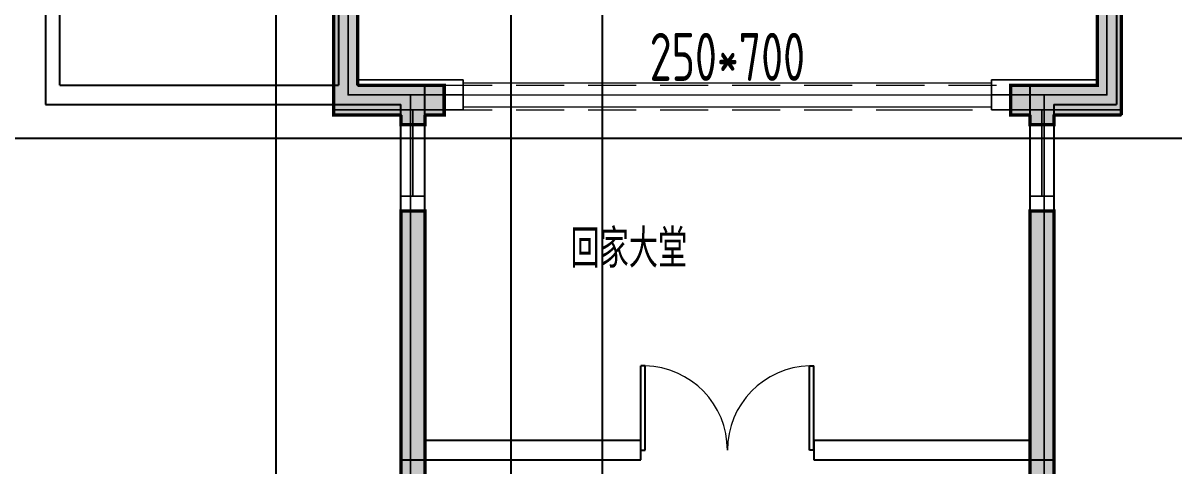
# Model space of a CAD drawing. Extents: x 369444 to 684549, y -549309 to 575337.
# Drawn here: x 492840 to 504824, y 386742 to 391354 of the extents above; entities that cross this region are included whole.
import ezdxf

# ---------------------------------------------------------------- set-up
doc = ezdxf.new("R2010")
doc.units = 0
doc.header["$LTSCALE"] = 1000
doc.header["$MEASUREMENT"] = 0
doc.linetypes.add('DASHED', pattern=[0.75, 0.5, -0.25])
for name, color, linetype, lineweight, true_color in [('-1-0-1', 7, 'Continuous', 0, 0xc0c0c0), ('-1-1-2', 7, 'Continuous', 0, 0xc0c0c0), ('-2-0-1', 1, 'Continuous', 0, 0xff0000), ('-2-1-2', 9, 'Continuous', 0, 0x808080), ('1-6-1', 7, 'Continuous', 0, 0x55ff55), ('1-6-2', 7, 'Continuous', 0, 0x55ff55), ('12-6-1', 4, 'Continuous', 0, 0x00ffff), ('12-6-2', 4, 'Continuous', 0, 0x00ffff), ('12-6-5', 4, 'Continuous', 0, 0x00ffff), ('21-0-1', 7, 'Continuous', 0, 0xb4dfff), ('21-0-2', 7, 'Continuous', 0, 0xb4dfff)]:
    doc.layers.add(name, color=color, linetype=linetype, lineweight=lineweight, true_color=true_color)
for name, color, linetype in [('BEAM_CON', 4, 'Continuous'), ('BEAM_SE', 144, 'DASHED'), ('DIM', 3, 'Continuous'), ('DOTE', 1, 'Continuous'), ('WALL', 9, 'Continuous'), ('WINDOW', 4, 'Continuous'), ('作业图', 7, 'Continuous'), ('房间名称', 72, 'Continuous'), ('砼墙', 151, 'Continuous')]:
    doc.layers.add(name, color=color, linetype=linetype)
doc.layers.add('S_ConcWall', color=3, linetype='Continuous', lineweight=35)
doc.styles.add('HNSJY', font='hnsjy-07.shx', dxfattribs={"width": 0.8, "bigfont": 'hnsjy-hz.shx'})
doc.styles.add('yjkcad', font='yjkeng.shx', dxfattribs={"width": 0.7, "height": 250, "bigfont": 'yjkchn.shx'})

# ---------------------------------------------------------------- blocks, each defined once
blk = doc.blocks.new('nihao23fdf')
at = {"layer": '砼墙'}
h = blk.add_hatch(color=0, dxfattribs=at)
h.dxf.hatch_style = 1
h.paths.add_polyline_path([(-17550, -6200), (-17550, -5950), (-17950, -5950), (-17950, -2850), (-17550, -2850), (-17550, -2600), (-18250, -2600), (-18250, -6000), (-18250, -6200), (-18050, -6200)])
h.paths.add_polyline_path([(-17950, -8300), (-18250, -8300), (-18250, -13650), (-17400, -13650), (-17400, -13400), (-17950, -13400)])
h.paths.add_polyline_path([(-14075, -9250), (-13825, -9250), (-13825, -7250), (-14075, -7250)])
h.paths.add_polyline_path([(-13800, -10450), (-14100, -10450), (-14100, -13400), (-14700, -13400), (-14700, -13650), (-14049, -13650), (-13249, -13650), (-13249, -13400), (-13800, -13400)])
h.paths.add_polyline_path([(-15250, -2600), (-15750, -2600), (-15750, -2850), (-15300, -2850), (-15300, -4400), (-15050, -4400), (-15050, -2850), (-14900, -2850), (-14900, -2600)])
h.paths.add_polyline_path([(-13450, -2850), (-13450, -5950), (-14050, -5950), (-14050, -6200), (-13200, -6200), (-13200, -2850), (-12801, -2850), (-12801, -2600), (-13250, -2600), (-14000, -2600), (-14000, -2850)])
h.paths.add_polyline_path([(-10400, -2600), (-11001, -2600), (-11001, -2850), (-10425, -2850), (-10425, -4650), (-10175, -4650), (-10175, -2850), (-9800, -2850), (-9800, -2600)])
h.paths.add_polyline_path([(-8300, -2600), (-8300, 0), (0, 0), (0, -2600), (-600, -2600), (-600, -2800), (0, -2800), (0, -2850), (0, -4700), (250, -4700), (250, -2850), (900, -2850), (900, -2600), (250, -2600), (250, 250), (-8550, 250), (-8550, -2600), (-8600, -2600), (-8600, -2800), (-8600, -2850), (-7950, -2850), (-7950, -4500), (-7700, -4500), (-7700, -2600)])
h.paths.add_polyline_path([(2725, -2850), (3300, -2850), (3300, -2600), (2701, -2600), (2100, -2600), (2100, -2850), (2475, -2850), (2475, -4650), (2725, -4650)])
h.paths.add_polyline_path([(5500, -2850), (5500, -6200), (6350, -6200), (6350, -5950), (5750, -5950), (5750, -2850), (6300, -2850), (6300, -2600), (5550, -2600), (5100, -2600), (5100, -2850)])
h.paths.add_polyline_path([(7551, -2600), (7200, -2600), (7200, -2850), (7350, -2850), (7350, -4400), (7600, -4400), (7600, -2850), (8050, -2850), (8050, -2600)])
h.paths.add_polyline_path([(10250, -2850), (10250, -5950), (9850, -5950), (9850, -6200), (10350, -6200), (10550, -6200), (10550, -6000), (10550, -2600), (9850, -2600), (9850, -2850)])
h.paths.add_polyline_path([(10550, -8300), (10250, -8300), (10250, -13400), (9700, -13400), (9700, -13650), (10550, -13650)])
h.paths.add_polyline_path([(6100, -13400), (5550, -13400), (5550, -13650), (6350, -13650), (7000, -13650), (7000, -13400), (6400, -13400), (6400, -10450), (6100, -10450)])
h.paths.add_polyline_path([(6125, -9250), (6375, -9250), (6375, -7250), (6125, -7250)])
h.paths.add_polyline_path([(-450, -14650), (-450, -13650), (150, -13650), (150, -13400), (-450, -13400), (-450, -10210), (-700, -10210), (-700, -14250), (-950, -14250), (-950, -14650)])
h.paths.add_polyline_path([(250, -9210), (250, -6200), (800, -6200), (800, -5950), (0, -5950), (0, -6000), (0, -6200), (0, -8900), (-450, -8900), (-900, -8900), (-900, -9210), (-700, -9210), (-700, -9310), (-450, -9310), (-450, -9210)])
h.paths.add_polyline_path([(-7250, -9210), (-7250, -9310), (-7000, -9310), (-7000, -9210), (-6800, -9210), (-6800, -8900), (-7250, -8900), (-7700, -8900), (-7700, -6200), (-7700, -6000), (-7700, -5950), (-8500, -5950), (-8500, -6200), (-7950, -6200), (-7950, -9210)])
h.paths.add_polyline_path([(-7250, -13400), (-7850, -13400), (-7850, -13650), (-7250, -13650), (-7250, -14650), (-6750, -14650), (-6750, -14250), (-7000, -14250), (-7000, -10209), (-7250, -10209)])
at = {"layer": '砼墙', "color": 0, "lineweight": 35, "ltscale": 1}
for points in [[(-7700, -6200), (-7700, -8900), (-7250, -8900), (-6800, -8900), (-6800, -9210), (-7000, -9210), (-7000, -9310), (-7250, -9310), (-7250, -9210), (-7950, -9210), (-7950, -6200), (-8500, -6200), (-8500, -5950), (-7700, -5950), (-7700, -6000)], [(250, -6200), (800, -6200), (800, -5950), (0, -5950), (0, -6000), (0, -6200), (0, -8900), (-450, -8900), (-900, -8900), (-900, -9210), (-700, -9210), (-700, -9310), (-450, -9310), (-450, -9210), (250, -9210)], [(-6750, -14650), (-7250, -14650), (-7250, -13650), (-7850, -13650), (-7850, -13400), (-7250, -13400), (-7250, -10209), (-7000, -10209), (-7000, -14250), (-7000, -14250), (-6750, -14250)], [(150, -13650), (150, -13400), (-450, -13400), (-450, -10210), (-700, -10210), (-700, -14250), (-700, -14250), (-950, -14250), (-950, -14650), (-450, -14650), (-450, -13650)]]:
    blk.add_lwpolyline(points, close=True, dxfattribs=at)
blk = doc.blocks.new('$DorLib2D$00000002')
for p, q in [((-0.5, 0), (-0.5, 0.4875)), ((-0.475, 0.4875), (-0.5, 0.4875)), ((-0.475, 0), (-0.475, 0.4875)), ((0.475, 0), (0.475, 0.4875)), ((0.475, 0.4875), (0.5, 0.4875)), ((0.5, 0), (0.5, 0.4875)), ((-0.5, 0), (-0.475, 0)), ((0.5, 0), (0.475, 0))]:
    blk.add_line(p, q)
at = {"lineweight": 13}
for centre, start, end in [((-0.4875, 0), 0, 88.53072), ((0.4875, 0), 91.46928, 180)]:
    blk.add_arc(centre, 0.4875, start, end, dxfattribs=at)
blk = doc.blocks.new('A$C344F088D')
at = {"layer": 'BEAM_CON', "color": 0, "lineweight": 18, "ltscale": 1}
for p, q in [((-2250, -7409), (-2250, -6410)), ((4550, -7410), (4550, -6410))]:
    blk.add_line(p, q, dxfattribs=at)
at = {"layer": 'BEAM_SE', "color": 0, "lineweight": 18, "ltscale": 1}
for p, q in [((-1800, -6100), (4100, -6100)), ((-2000, -7409), (-2000, -6410)), ((-1800, -6355), (3200, -6355)), ((3200, -6355), (4100, -6355)), ((4300, -7411), (4300, -6411))]:
    blk.add_line(p, q, dxfattribs=at)
at = {"layer": 'DIM', "color": 0, "const_width": 35}
for points in [[(-2000, -6410), (-2000, -6510), (-2250, -6510), (-2250, -6410)], [(4300, -6410), (4300, -6510), (4550, -6510), (4550, -6410)]]:
    blk.add_lwpolyline(points, dxfattribs=at)
at = {"layer": 'S_ConcWall', "color": 0, "lineweight": 35, "ltscale": 1, "const_width": 35}
for points in [[(-2700, -6100), (-2700, -3400), (-2700, -3200), (-2700, -3150), (-3500, -3150), (-3500, -3400), (-2950, -3400), (-2950, -6410), (-2250, -6410)], [(5250, -6410), (5250, -3400), (5800, -3400), (5800, -3150), (5000, -3150), (5000, -3200), (5000, -3400), (5000, -6100), (4550, -6100), (4100, -6100), (4100, -6410), (4300, -6410)], [(-2000, -6410), (-1800, -6410), (-1800, -6100), (-2250, -6100), (-2700, -6100)], [(4550, -6410), (5250, -6410)]]:
    blk.add_lwpolyline(points, dxfattribs=at)
for points in [[(-1750, -11350), (-1751, -11850), (-2251, -11850), (-2251, -10850), (-2851, -10850), (-2850, -10600), (-2251, -10600), (-2250, -7409), (-2000, -7409), (-2000, -11350), (-2000, -11350)], [(4549, -10850), (5150, -10850), (5150, -10600), (4550, -10600), (4550, -7410), (4300, -7410), (4300, -11350), (4300, -11350), (4050, -11350), (4050, -11850), (4549, -11850)]]:
    blk.add_lwpolyline(points, close=True, dxfattribs=at)

msp = doc.modelspace()

# ---------------------------------------------------------------- linework, layer by layer
at = {"layer": '-1-0-1', "color": 0}
for p in [(496224.3, 390606.9, -3600), (496874.3, 390606.9, -3600), (497424.3, 390606.9, -3600), (502924.3, 390606.9, -3600), (503474.3, 390606.9, -3600), (504124.3, 390606.9, -3600)]:
    msp.add_point(p, dxfattribs=at)
at = {"layer": '-1-1-2', "color": 0}
for p, q in [((496224.3, 390606.9, -3600), (496224.3, 390606.9)), ((496874.3, 390606.9, -3600), (496874.3, 390606.9)), ((497424.3, 390606.9, -3600), (497424.3, 390606.9)), ((502924.3, 390606.9, -3600), (502924.3, 390606.9)), ((503474.3, 390606.9, -3600), (503474.3, 390606.9)), ((504124.3, 390606.9, -3600), (504124.3, 390606.9))]:
    msp.add_line(p, q, dxfattribs=at)
at = {"layer": '-2-0-1', "color": 0}
for p, q in [((496224.3, 390606.9, -3600), (496224.3, 392106.9, -3600)), ((504124.3, 390606.9, -3600), (504124.3, 392106.9, -3600)), ((496224.3, 390606.9, -3600), (496874.3, 390606.9, -3600)), ((496874.3, 390606.9, -3600), (497424.3, 390606.9, -3600)), ((496874.3, 386006.9, -3600), (496874.3, 390606.9, -3600)), ((497424.3, 390606.9, -3600), (502924.3, 390606.9, -3600)), ((502924.3, 390606.9, -3600), (503474.3, 390606.9, -3600)), ((503474.3, 386006.9, -3600), (503474.3, 390606.9, -3600)), ((503474.3, 390606.9, -3600), (504124.3, 390606.9, -3600))]:
    msp.add_line(p, q, dxfattribs=at)
at = {"layer": '-2-1-2', "color": 0}
for p, q in [((496224.3, 390606.9), (496224.3, 392106.9)), ((504124.3, 390606.9), (504124.3, 392106.9)), ((496224.3, 390606.9), (496874.3, 390606.9)), ((496874.3, 390606.9), (497424.3, 390606.9)), ((496874.3, 386006.9), (496874.3, 390606.9)), ((497424.3, 390606.9), (502924.3, 390606.9)), ((502924.3, 390606.9), (503474.3, 390606.9)), ((503474.3, 386006.9), (503474.3, 390606.9)), ((503474.3, 390606.9), (504124.3, 390606.9))]:
    msp.add_line(p, q, dxfattribs=at)
at = {"layer": '1-6-1', "color": 0}
for p, q in [((496074.3, 392106.9, -3600), (496074.3, 390451.9, -3600)), ((496074.3, 390451.9), (496074.3, 392106.9)), ((496324.3, 392106.9), (496324.3, 390761.9)), ((496324.3, 390761.9, -3600), (496324.3, 392106.9, -3600)), ((504024.3, 392106.9, -3600), (504024.3, 390761.9, -3600)), ((504024.3, 390761.9), (504024.3, 392106.9)), ((504274.3, 392106.9), (504274.3, 390451.9)), ((504274.3, 390451.9, -3600), (504274.3, 392106.9, -3600)), ((496324.3, 390761.9), (496324.3, 390761.9, -3600)), ((496324.3, 390761.9, -3600), (496324.3, 390761.9)), ((496874.3, 390761.9, -3600), (496324.3, 390761.9, -3600)), ((496324.3, 390761.9), (496874.3, 390761.9)), ((496874.3, 390761.9, -3600), (496874.3, 390761.9)), ((497424.3, 390761.9, -3600), (496874.3, 390761.9, -3600)), ((496874.3, 390761.9), (497424.3, 390761.9)), ((496874.3, 390761.9), (496874.3, 390761.9, -3600)), ((497424.3, 390761.9), (497424.3, 390761.9, -3600)), ((497424.3, 390761.9, -3600), (497424.3, 390761.9)), ((497424.3, 390451.9, -3600), (497424.3, 390761.9, -3600)), ((497424.3, 390761.9), (497424.3, 390451.9)), ((502924.3, 390761.9, -3600), (502924.3, 390761.9)), ((503474.3, 390761.9, -3600), (502924.3, 390761.9, -3600)), ((502924.3, 390761.9), (503474.3, 390761.9)), ((502924.3, 390761.9, -3600), (502924.3, 390451.9, -3600)), ((502924.3, 390761.9), (502924.3, 390761.9, -3600)), ((502924.3, 390451.9), (502924.3, 390761.9)), ((503474.3, 390761.9), (503474.3, 390761.9, -3600)), ((503474.3, 390761.9, -3600), (503474.3, 390761.9)), ((504024.3, 390761.9, -3600), (503474.3, 390761.9, -3600)), ((503474.3, 390761.9), (504024.3, 390761.9)), ((504024.3, 390761.9, -3600), (504024.3, 390761.9)), ((504024.3, 390761.9), (504024.3, 390761.9, -3600)), ((496074.3, 390451.9, -3600), (496074.3, 390451.9)), ((496074.3, 390451.9), (496074.3, 390451.9, -3600)), ((496774.3, 390451.9), (496074.3, 390451.9)), ((496074.3, 390451.9, -3600), (496774.3, 390451.9, -3600)), ((496774.3, 390451.9, -3600), (496774.3, 390451.9)), ((496774.3, 390451.9, -1500), (496774.3, 389551.9, -1500)), ((496774.3, 390451.9), (496774.3, 390451.9, -1500)), ((496774.3, 386156.9), (496774.3, 390451.9)), ((497024.3, 390451.9), (497024.3, 390451.9, -3600)), ((497424.3, 390451.9), (497024.3, 390451.9)), ((497024.3, 390451.9, -3600), (497424.3, 390451.9, -3600)), ((497024.3, 390451.9), (497024.3, 386006.9)), ((497024.3, 390451.9, -1500), (497024.3, 390451.9)), ((497024.3, 389551.9, -1500), (497024.3, 390451.9, -1500)), ((497424.3, 390451.9, -3600), (497424.3, 390451.9)), ((497424.3, 390451.9), (497424.3, 390451.9, -3600)), ((502924.3, 390451.9), (502924.3, 390451.9, -3600)), ((503324.3, 390451.9), (502924.3, 390451.9)), ((502924.3, 390451.9, -3600), (503324.3, 390451.9, -3600)), ((502924.3, 390451.9, -3600), (502924.3, 390451.9)), ((503324.3, 390451.9, -3600), (503324.3, 390451.9)), ((503324.3, 390451.9, -1500), (503324.3, 389551.9, -1500)), ((503324.3, 390451.9), (503324.3, 390451.9, -1500)), ((503324.3, 386006.9), (503324.3, 390451.9)), ((503574.3, 390451.9), (503574.3, 386156.9)), ((503574.3, 390451.9, -1500), (503574.3, 390451.9)), ((503574.3, 389551.9, -1500), (503574.3, 390451.9, -1500)), ((503574.3, 390451.9), (503574.3, 390451.9, -3600)), ((504274.3, 390451.9), (503574.3, 390451.9)), ((503574.3, 390451.9, -3600), (504274.3, 390451.9, -3600)), ((504274.3, 390451.9), (504274.3, 390451.9, -3600)), ((504274.3, 390451.9, -3600), (504274.3, 390451.9)), ((496774.3, 389551.9, -3600), (496774.3, 386156.9, -3600)), ((496774.3, 389551.9, -1500), (496774.3, 389551.9, -3600)), ((497024.3, 386006.9, -3600), (497024.3, 389551.9, -3600)), ((497024.3, 389551.9, -3600), (497024.3, 389551.9, -1500)), ((503324.3, 389551.9, -3600), (503324.3, 386006.9, -3600)), ((503324.3, 389551.9, -1500), (503324.3, 389551.9, -3600)), ((503574.3, 386156.9, -3600), (503574.3, 389551.9, -3600)), ((503574.3, 389551.9, -3600), (503574.3, 389551.9, -1500))]:
    msp.add_line(p, q, dxfattribs=at)
at = {"layer": '1-6-2', "color": 0}
for p, q in [((496224.3, 392106.9), (496224.3, 390606.9)), ((496224.3, 390606.9, -3600), (496224.3, 392106.9, -3600)), ((504124.3, 392106.9), (504124.3, 390606.9)), ((504124.3, 390606.9, -3600), (504124.3, 392106.9, -3600)), ((496224.3, 390606.9), (496224.3, 390606.9, -3600)), ((496224.3, 390606.9), (496224.3, 390606.9, -3600)), ((496874.3, 390606.9), (496224.3, 390606.9)), ((496224.3, 390606.9, -3600), (496874.3, 390606.9, -3600)), ((496874.3, 390606.9), (496874.3, 390606.9, -3600)), ((497424.3, 390606.9), (496874.3, 390606.9)), ((496874.3, 390606.9, -3600), (497424.3, 390606.9, -3600)), ((496874.3, 390606.9, -3600), (496874.3, 390606.9)), ((496874.3, 390606.9), (496874.3, 386006.9)), ((496874.3, 390606.9, -3600), (496874.3, 390606.9)), ((496874.3, 390451.9, -3600), (496874.3, 390606.9, -3600)), ((497424.3, 390606.9, -3600), (497424.3, 390606.9)), ((502924.3, 390606.9), (502924.3, 390606.9, -3600)), ((503474.3, 390606.9), (502924.3, 390606.9)), ((502924.3, 390606.9, -3600), (503474.3, 390606.9, -3600)), ((503474.3, 390606.9, -3600), (503474.3, 390606.9)), ((503474.3, 390606.9), (503474.3, 386006.9)), ((503474.3, 390606.9, -3600), (503474.3, 390606.9)), ((503474.3, 390451.9, -3600), (503474.3, 390606.9, -3600)), ((503474.3, 390606.9), (503474.3, 390606.9, -3600)), ((504124.3, 390606.9), (503474.3, 390606.9)), ((503474.3, 390606.9, -3600), (504124.3, 390606.9, -3600)), ((504124.3, 390606.9), (504124.3, 390606.9, -3600)), ((504124.3, 390606.9, -3600), (504124.3, 390606.9)), ((496874.3, 390451.9, -1500), (496874.3, 390451.9, -3600)), ((496874.3, 389551.9, -1500), (496874.3, 390451.9, -1500)), ((503474.3, 390451.9, -1500), (503474.3, 390451.9, -3600)), ((503474.3, 389551.9, -1500), (503474.3, 390451.9, -1500)), ((496874.3, 386006.9, -3600), (496874.3, 389551.9, -3600)), ((496874.3, 389551.9, -3600), (496874.3, 389551.9, -1500)), ((503474.3, 386006.9, -3600), (503474.3, 389551.9, -3600)), ((503474.3, 389551.9, -3600), (503474.3, 389551.9, -1500))]:
    msp.add_line(p, q, dxfattribs=at)
at = {"layer": '12-6-1', "color": 0}
for p, q in [((497424.3, 390731.9), (497424.3, 390481.9)), ((497424.3, 390731.9, -700), (497424.3, 390731.9)), ((497424.3, 390481.9, -700), (497424.3, 390731.9, -700)), ((497424.3, 390731.9), (502924.3, 390731.9)), ((497424.3, 390731.9, -700), (502924.3, 390731.9, -700)), ((502924.3, 390731.9), (502924.3, 390481.9)), ((502924.3, 390731.9, -700), (502924.3, 390731.9)), ((502924.3, 390481.9, -700), (502924.3, 390731.9, -700)), ((497424.3, 390481.9), (497424.3, 390481.9, -700)), ((497424.3, 390481.9), (502924.3, 390481.9)), ((497424.3, 390481.9, -700), (502924.3, 390481.9, -700)), ((502924.3, 390481.9), (502924.3, 390481.9, -700))]:
    msp.add_line(p, q, dxfattribs=at)
at = {"layer": '12-6-2', "color": 0}
msp.add_line((497424.3, 390606.9), (502924.3, 390606.9), dxfattribs=at)
at = {"layer": '21-0-1', "color": 0}
for p, q in [((497024.3, 390451.9, -1500), (496774.3, 390451.9, -1500)), ((496774.3, 390451.9, -1500), (496774.3, 389551.9, -1500)), ((497024.3, 390451.9, -3600), (496774.3, 390451.9, -3600)), ((496774.3, 390451.9, -1500), (497024.3, 390451.9, -1500)), ((496774.3, 390451.9, -3600), (496774.3, 390451.9, -1500)), ((496774.3, 390451.9, -3600), (497024.3, 390451.9, -3600)), ((496774.3, 389551.9, -3600), (496774.3, 390451.9, -3600)), ((496899.3, 390451.9, -1500), (496899.3, 389551.9, -1500)), ((496899.3, 390451.9, -3600), (496899.3, 390451.9, -1500)), ((496899.3, 389551.9, -3600), (496899.3, 390451.9, -3600)), ((497024.3, 389551.9, -1500), (497024.3, 390451.9, -1500)), ((497024.3, 390451.9, -1500), (497024.3, 390451.9, -3600)), ((497024.3, 390451.9, -3600), (497024.3, 389551.9, -3600)), ((503574.3, 390451.9, -1500), (503324.3, 390451.9, -1500)), ((503324.3, 390451.9, -1500), (503324.3, 389551.9, -1500)), ((503574.3, 390451.9, -3600), (503324.3, 390451.9, -3600)), ((503324.3, 390451.9, -1500), (503574.3, 390451.9, -1500)), ((503324.3, 390451.9, -3600), (503324.3, 390451.9, -1500)), ((503324.3, 390451.9, -3600), (503574.3, 390451.9, -3600)), ((503324.3, 389551.9, -3600), (503324.3, 390451.9, -3600)), ((503449.3, 390451.9, -1500), (503449.3, 389551.9, -1500)), ((503449.3, 390451.9, -3600), (503449.3, 390451.9, -1500)), ((503449.3, 389551.9, -3600), (503449.3, 390451.9, -3600)), ((503574.3, 389551.9, -1500), (503574.3, 390451.9, -1500)), ((503574.3, 390451.9, -1500), (503574.3, 390451.9, -3600)), ((503574.3, 390451.9, -3600), (503574.3, 389551.9, -3600)), ((496774.3, 389551.9, -1500), (497024.3, 389551.9, -1500)), ((497024.3, 389551.9, -3600), (496774.3, 389551.9, -3600)), ((497024.3, 389551.9, -1500), (496774.3, 389551.9, -1500)), ((496774.3, 389551.9, -3600), (497024.3, 389551.9, -3600)), ((496774.3, 389551.9, -1500), (496774.3, 389551.9, -3600)), ((496899.3, 389551.9, -1500), (496899.3, 389551.9, -3600)), ((497024.3, 389551.9, -3600), (497024.3, 389551.9, -1500)), ((503324.3, 389551.9, -1500), (503574.3, 389551.9, -1500)), ((503574.3, 389551.9, -3600), (503324.3, 389551.9, -3600)), ((503574.3, 389551.9, -1500), (503324.3, 389551.9, -1500)), ((503324.3, 389551.9, -3600), (503574.3, 389551.9, -3600)), ((503324.3, 389551.9, -1500), (503324.3, 389551.9, -3600)), ((503449.3, 389551.9, -1500), (503449.3, 389551.9, -3600)), ((503574.3, 389551.9, -3600), (503574.3, 389551.9, -1500))]:
    msp.add_line(p, q, dxfattribs=at)
at = {"layer": '21-0-2', "color": 0}
for p, q in [((496899.3, 390451.9, -1500), (496899.3, 389551.9, -1500)), ((496899.3, 390451.9, -3600), (496899.3, 390451.9, -1500)), ((496899.3, 389551.9, -3600), (496899.3, 390451.9, -3600)), ((503449.3, 390451.9, -1500), (503449.3, 389551.9, -1500)), ((503449.3, 390451.9, -3600), (503449.3, 390451.9, -1500)), ((503449.3, 389551.9, -3600), (503449.3, 390451.9, -3600)), ((496899.3, 389551.9, -1500), (496899.3, 389551.9, -3600)), ((503449.3, 389551.9, -1500), (503449.3, 389551.9, -3600))]:
    msp.add_line(p, q, dxfattribs=at)
at = {"layer": 'DOTE', "color": 8}
for p, q in [((495474.5, 261807), (495474.5, 476704.8)), ((497924.5, 59364.2), (497924.5, 476704.8)), ((498874.5, 59364.2), (498874.5, 476704.8))]:
    msp.add_line(p, q, dxfattribs=at)
at = {"layer": 'DOTE', "color": 8, "lineweight": -2}
msp.add_line((377844.4, 390157), (624570.9, 390157), dxfattribs=at)
at = {"layer": 'WALL'}
for p, q in [((496324.5, 393507), (496324.5, 390707)), ((504024.5, 393507), (504024.5, 390707)), ((496124.5, 393407), (496124.5, 390707)), ((504224.5, 393407), (504224.5, 390507)), ((493074.5, 391457), (493074.5, 390507)), ((493224.5, 390707), (493224.5, 391457)), ((493224.5, 390707), (496124.5, 390707)), ((496324.5, 390707), (497024.5, 390707)), ((497024.5, 387007), (497024.5, 390707)), ((503324.5, 390707), (504024.5, 390707)), ((503324.5, 390707), (503324.5, 387007)), ((493074.5, 390507), (496224.5, 390507)), ((496224.5, 390507), (496774.5, 390507)), ((496774.5, 386807), (496774.5, 390507)), ((503574.5, 390507), (504224.5, 390507)), ((503574.5, 390507), (503574.5, 386807)), ((499274.5, 387007), (497024.5, 387007)), ((499274.5, 386807), (499274.5, 387007)), ((503324.5, 387007), (501074.5, 387007)), ((501074.5, 387007), (501074.5, 386807)), ((496774.5, 386807), (499274.5, 386807)), ((501074.5, 386807), (503574.5, 386807))]:
    msp.add_line(p, q, dxfattribs=at)

# ---------------------------------------------------------------- block references
at = {"layer": 'WINDOW', "xscale": 1800, "yscale": 1800, "zscale": 1800}
msp.add_blockref('$DorLib2D$00000002', (500174.5, 386907), dxfattribs=at)
at = {"layer": '作业图', "color": 8}
msp.add_blockref('A$C344F088D', (499025, 396806.9), dxfattribs=at)
at = {"layer": '砼墙', "color": 8}
msp.add_blockref('nihao23fdf', (504024.5, 399607), dxfattribs=at)

# ---------------------------------------------------------------- texts
at = {"layer": '12-6-5', "color": 0, "insert": (500174.3, 390751.9), "char_height": 500, "attachment_point": 8, "style": 'yjkcad'}
msp.add_mtext('250*700', dxfattribs=at)
at = {"layer": '房间名称', "style": 'HNSJY', "width": 0.8}
msp.add_text('回家大堂', height=400, dxfattribs=at).set_placement((498540, 388806))

doc.saveas('drawing.dxf')
